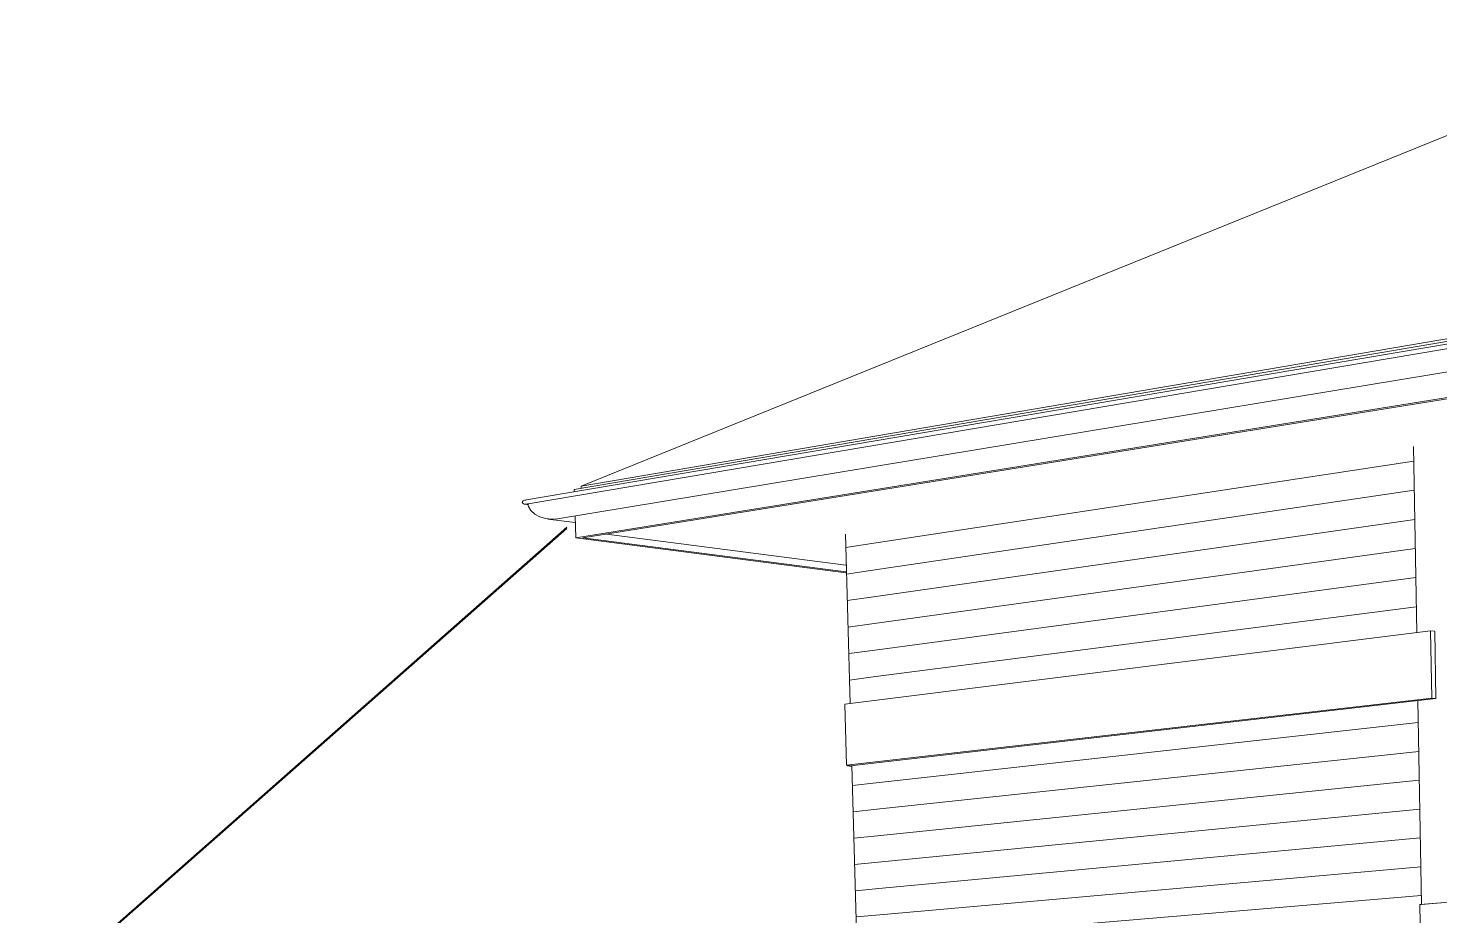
# Model space of a CAD drawing. Header units: inches. Extents: x 205 to 211, y -138 to -29.
# Drawn here: x 206.662 to 206.9374, y -137.4483 to -137.2751 of the extents above; entities that cross this region are included whole.
import ezdxf

# ---------------------------------------------------------------- set-up
doc = ezdxf.new("R2010")
doc.units = ezdxf.units.IN
doc.header["$MEASUREMENT"] = 0
for name, color, linetype, lineweight in [('A-GLAZ', 151, 'Continuous', 13), ('A-ROOF', 132, 'Continuous', 13), ('A-ROOF-OTLN', 132, 'Continuous', 9), ('A-WALL', 113, 'Continuous', 13), ('A-WALL-PATT', 111, 'Continuous', 13)]:
    doc.layers.add(name, color=color, linetype=linetype, lineweight=lineweight)

# ---------------------------------------------------------------- blocks, each defined once
blk = doc.blocks.new('FP_73-Looking SouthWest')
at = {"layer": 'A-WALL-PATT', "lineweight": 9}
for p, q in [((-72.37964, -137.37645), (-72.375, -137.37574)), ((-72.3795, -137.38163), (-72.37486, -137.38094)), ((-72.37936, -137.38681), (-72.37472, -137.38614)), ((-72.37921, -137.39198), (-72.37458, -137.39134)), ((-72.37907, -137.39715), (-72.37444, -137.39653)), ((-72.37893, -137.40231), (-72.3743, -137.40171)), ((-72.37836, -137.42291), (-72.37374, -137.42239)), ((-72.37822, -137.42805), (-72.3736, -137.42755)), ((-72.37808, -137.43318), (-72.37346, -137.43271)), ((-72.37793, -137.43831), (-72.37332, -137.43786)), ((-72.37779, -137.44343), (-72.37318, -137.443)), ((-72.37765, -137.44855), (-72.37304, -137.44814)), ((-72.37751, -137.45366), (-72.3729, -137.45327)), ((-72.37584, -137.45865), (-72.37276, -137.4584)), ((-72.3757, -137.46376), (-72.37262, -137.46353)), ((-72.37709, -137.46897), (-72.37248, -137.46865)), ((-72.37695, -137.47407), (-72.37234, -137.47376))]:
    blk.add_line(p, q, dxfattribs=at)
blk = doc.blocks.new('FP_75-Looking SouthWest')
at = {"layer": 'A-WALL-PATT', "lineweight": 9}
for p, q in [((-72.375, -137.37574), (-72.26884, -137.35959)), ((-72.37486, -137.38094), (-72.26874, -137.36528)), ((-72.37472, -137.38614), (-72.26864, -137.37097)), ((-72.37458, -137.39134), (-72.26854, -137.37665)), ((-72.37444, -137.39653), (-72.26844, -137.38233)), ((-72.3743, -137.40171), (-72.26834, -137.388)), ((-72.37374, -137.42239), (-72.26795, -137.41061)), ((-72.3736, -137.42755), (-72.26785, -137.41625)), ((-72.37346, -137.43271), (-72.26776, -137.42189)), ((-72.37332, -137.43786), (-72.26766, -137.42751)), ((-72.37318, -137.443), (-72.26756, -137.43314)), ((-72.37304, -137.44814), (-72.26746, -137.43875)), ((-72.3729, -137.45327), (-72.26737, -137.44436)), ((-72.37276, -137.4584), (-72.2676, -137.44999)), ((-72.37262, -137.46353), (-72.22909, -137.45269)), ((-72.37248, -137.46865), (-72.22901, -137.45846)), ((-72.37234, -137.47376), (-72.22317, -137.46383)), ((-72.37066, -137.47878), (-72.22309, -137.46961)), ((-72.37052, -137.48389), (-72.22302, -137.47538)), ((-72.37038, -137.48899), (-72.22294, -137.48114)), ((-72.22682, -137.4871), (-72.22286, -137.4869)), ((-72.37025, -137.4941), (-72.26862, -137.48914)), ((-72.37011, -137.49919), (-72.26853, -137.49469)), ((-72.22675, -137.49283), (-72.22279, -137.49266)), ((-72.36997, -137.50429), (-72.26843, -137.50023)), ((-72.22667, -137.49856), (-72.22271, -137.4984)), ((-72.36983, -137.50937), (-72.26833, -137.50577)), ((-72.22659, -137.50428), (-72.22263, -137.50414)), ((-72.3697, -137.51446), (-72.26823, -137.5113)), ((-72.22651, -137.51), (-72.22256, -137.50988)), ((-72.22643, -137.51571), (-72.22252, -137.51561)), ((-72.22568, -137.5328), (-72.22225, -137.53275))]:
    blk.add_line(p, q, dxfattribs=at)

msp = doc.modelspace()

# ---------------------------------------------------------------- linework, layer by layer
at = {"layer": 'A-GLAZ', "lineweight": 9}
for p, q in [((206.93291, -137.39303), (206.93228, -137.35672)), ((206.93383, -137.44611), (206.93314, -137.40632)), ((206.93351, -137.44616), (206.97387, -137.44281)), ((206.93915, -137.44567), (206.93383, -137.44611)), ((206.93351, -137.44616), (206.93383, -137.44611)), ((206.93364, -137.45361), (206.93351, -137.44616))]:
    msp.add_line(p, q, dxfattribs=at)
at = {"layer": 'A-ROOF'}
for p, q in [((206.99039, -137.27508), (206.76989, -137.36449)), ((206.76989, -137.36449), (206.97118, -137.33021)), ((206.76991, -137.36486), (206.76989, -137.36449)), ((206.76709, -137.37274), (206.66234, -137.46513))]:
    msp.add_line(p, q, dxfattribs=at)
at = {"layer": 'A-ROOF-OTLN'}
for p, q in [((206.75882, -137.36722), (206.97001, -137.33142)), ((206.97005, -137.3324), (206.75913, -137.36799)), ((206.76853, -137.36512), (206.97104, -137.33071)), ((206.97077, -137.33691), (206.76528, -137.37085)), ((206.9712, -137.34194), (206.76884, -137.37457)), ((206.97135, -137.3422), (206.77022, -137.37458)), ((206.76853, -137.36512), (206.76855, -137.36553)), ((206.75967, -137.3681), (206.75889, -137.368)), ((206.75905, -137.36721), (206.75913, -137.36722)), ((206.75942, -137.36794), (206.75949, -137.36794)), ((206.76874, -137.37158), (206.76336, -137.37088)), ((206.7687, -137.37025), (206.76884, -137.37457)), ((206.76708, -137.3725), (206.66201, -137.46516)), ((206.77481, -137.37381), (206.8215, -137.37988)), ((206.76884, -137.37457), (206.82154, -137.38136)), ((206.77022, -137.37458), (206.82153, -137.38121))]:
    msp.add_line(p, q, dxfattribs=at)
for points in [[(206.75912, -137.36799, 0), (206.75906, -137.368, 0), (206.75892, -137.368, 0), (206.75878, -137.36797, 0), (206.75865, -137.36792, 0), (206.75854, -137.36785, 0), (206.75846, -137.36777, 0), (206.75842, -137.36767, 0), (206.7584, -137.36757, 0), (206.75843, -137.36747, 0), (206.75849, -137.36738, 0), (206.75858, -137.3673, 0), (206.7587, -137.36725, 0), (206.75883, -137.36721, 0)], [(206.75883, -137.36721, 0), (206.7587, -137.36725, 0), (206.75858, -137.3673, 0), (206.75849, -137.36738, 0), (206.75843, -137.36747, 0), (206.7584, -137.36757, 0), (206.75842, -137.36767, 0), (206.75846, -137.36777, 0), (206.75854, -137.36785, 0), (206.75865, -137.36792, 0), (206.75878, -137.36797, 0), (206.75892, -137.368, 0), (206.75906, -137.368, 0)], [(206.76531, -137.37083, 0), (206.76413, -137.37093, 0), (206.76293, -137.3708, 0), (206.76181, -137.37046, 0), (206.76084, -137.36993, 0), (206.76009, -137.36925, 0), (206.7596, -137.36845, 0), (206.75945, -137.36793, 0)], [(206.75945, -137.36793, 0), (206.7596, -137.36845, 0), (206.76009, -137.36925, 0), (206.76084, -137.36993, 0), (206.76181, -137.37046, 0), (206.76293, -137.3708, 0), (206.76413, -137.37093, 0), (206.76531, -137.37083, 0)]]:
    msp.add_polyline3d(points, dxfattribs=at)
at = {"layer": 'A-WALL'}
for p, q in [((206.82237, -137.40689), (206.82146, -137.37385)), ((206.93562, -137.3927), (206.82132, -137.40703)), ((206.93584, -137.40582), (206.93562, -137.3927)), ((206.93562, -137.3927), (206.93641, -137.3928)), ((206.93641, -137.3928), (206.93663, -137.40592)), ((206.82132, -137.40703), (206.82165, -137.41895)), ((206.82165, -137.41895), (206.93584, -137.40582)), ((206.93663, -137.40592), (206.82244, -137.41903)), ((206.93663, -137.40592), (206.93584, -137.40582)), ((206.82244, -137.41903), (206.82165, -137.41895)), ((206.82187, -137.41909), (206.82186, -137.41896)), ((206.82244, -137.41903), (206.82187, -137.41909)), ((206.8227, -137.41918), (206.82187, -137.41909)), ((206.82244, -137.41903), (206.8227, -137.41905)), ((206.82366, -137.45383), (206.8227, -137.41899))]:
    msp.add_line(p, q, dxfattribs=at)

# ---------------------------------------------------------------- block references
at = {"layer": 'A-WALL', "lineweight": 9}
for name in ['FP_75-Looking SouthWest', 'FP_73-Looking SouthWest']:
    msp.add_blockref(name, (279.20117, 0), dxfattribs=at)

doc.saveas('drawing.dxf')
